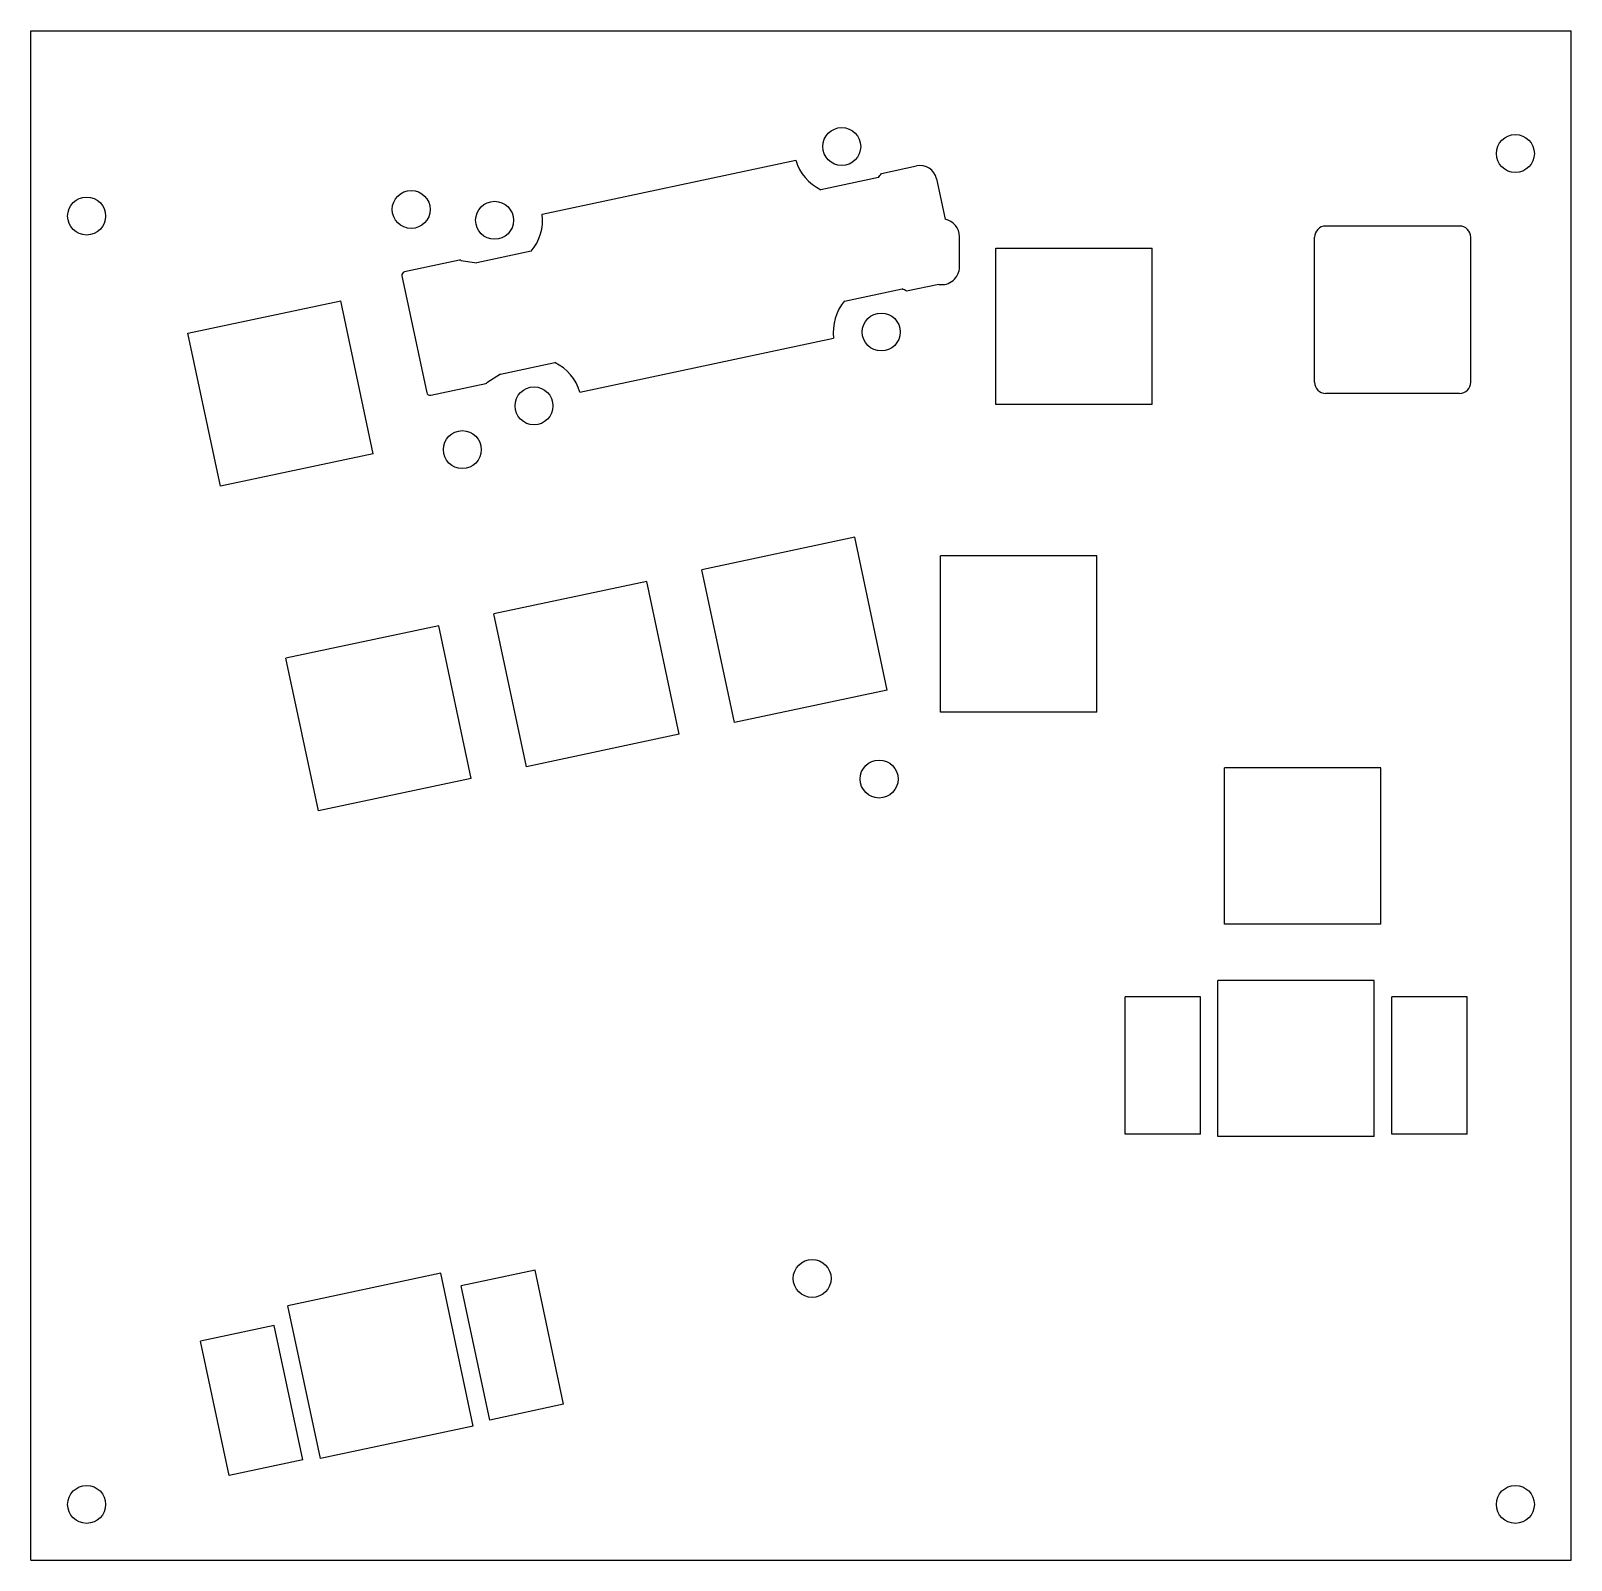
# Model space of a CAD drawing. Header units: millimetres. Extents: x 12 to 150, y -83 to 54.
import ezdxf

# ---------------------------------------------------------------- set-up
doc = ezdxf.new("R2010")
doc.units = ezdxf.units.MM
doc.layers.add('OUTER_AND_FUNCTIONAL_PORTS', color=7, linetype='CONTINUOUS')
doc.layers.add('THROUGH_CUTS', color=3, linetype='CONTINUOUS')

msp = doc.modelspace()

# ---------------------------------------------------------------- linework, layer by layer
at = {"layer": 'OUTER_AND_FUNCTIONAL_PORTS'}
for p, q in [((12, -83), (12, 54.05)), ((12, 54.05), (150, 54.05)), ((150, -83), (150, 54.05)), ((12, -83), (150, -83))]:
    msp.add_line(p, q, dxfattribs=at)
at = {"layer": 'THROUGH_CUTS'}
for p, q in [((57.81, 37.62), (80.53, 42.45)), ((88.21, 41.27), (91.36, 41.94)), ((87.93, 40.91), (82.78, 39.81)), ((93.14, 40.79), (93.91, 37.17)), ((140, 36.55), (128, 36.55)), ((95.2, 32.9), (95.2, 35.6)), ((98.45, 20.57), (98.45, 34.57)), ((98.45, 34.57), (112.45, 34.57)), ((112.45, 20.57), (112.45, 34.57)), ((127, 22.55), (127, 35.55)), ((141, 22.55), (141, 35.55)), ((50.42, 33.5), (45.48, 32.45)), ((50.52, 33.5), (50.53, 33.48)), ((50.53, 33.48), (51.95, 33.26)), ((56.83, 34.29), (51.95, 33.26)), ((45.25, 32.09), (47.48, 21.62)), ((84.9, 29.83), (90.05, 30.93)), ((93.34, 31.32), (90.46, 30.71)), ((26.08, 26.94), (39.77, 29.85)), ((42.68, 16.15), (39.77, 29.85)), ((28.99, 13.24), (26.08, 26.94)), ((61.2, 21.68), (83.92, 26.51)), ((54.07, 23.28), (58.95, 24.32)), ((47.83, 21.39), (52.77, 22.44)), ((54.07, 23.28), (52.86, 22.5)), ((52.86, 22.5), (52.87, 22.48)), ((140, 21.55), (128, 21.55)), ((112.45, 20.57), (98.45, 20.57)), ((42.68, 16.15), (28.99, 13.24)), ((85.81, 8.66), (72.12, 5.75)), ((88.72, -5.03), (85.81, 8.66)), ((93.5, -7), (93.5, 7)), ((107.5, 7), (93.5, 7)), ((107.5, -7), (107.5, 7)), ((75.03, -7.94), (72.12, 5.75)), ((67.18, 4.7), (53.49, 1.79)), ((70.09, -8.99), (67.18, 4.7)), ((56.4, -11.9), (53.49, 1.79)), ((48.55, 0.74), (34.85, -2.17)), ((51.46, -12.95), (48.55, 0.74)), ((37.76, -15.86), (34.85, -2.17)), ((88.72, -5.03), (75.03, -7.94)), ((107.5, -7), (93.5, -7)), ((70.09, -8.99), (56.4, -11.9)), ((118.95, -26.01), (118.95, -12.01)), ((132.95, -12.01), (118.95, -12.01)), ((132.95, -26.01), (132.95, -12.01)), ((51.46, -12.95), (37.76, -15.86)), ((132.95, -26.01), (118.95, -26.01)), ((118.35, -45.04), (118.35, -31.04)), ((132.35, -31.04), (118.35, -31.04)), ((132.35, -45.04), (132.35, -31.04)), ((110.04, -44.81), (110.04, -32.51)), ((116.79, -32.51), (110.04, -32.51)), ((116.79, -44.81), (116.79, -32.51)), ((133.92, -44.81), (133.92, -32.51)), ((140.67, -32.51), (133.92, -32.51)), ((140.67, -44.81), (140.67, -32.51)), ((116.79, -44.81), (110.04, -44.81)), ((132.35, -45.04), (118.35, -45.04)), ((140.67, -44.81), (133.92, -44.81)), ((48.73, -57.29), (35.04, -60.2)), ((51.64, -70.99), (48.73, -57.29)), ((57.17, -57), (50.56, -58.41)), ((59.72, -69.03), (57.17, -57)), ((53.12, -70.44), (50.56, -58.41)), ((37.95, -73.9), (35.04, -60.2)), ((33.81, -61.97), (27.21, -63.37)), ((36.37, -74), (33.81, -61.97)), ((29.77, -75.4), (27.21, -63.37)), ((59.72, -69.03), (53.12, -70.44)), ((51.64, -70.99), (37.95, -73.9)), ((36.37, -74), (29.77, -75.4))]:
    msp.add_line(p, q, dxfattribs=at)
for centre in [(84.65, 43.68), (145, 43.05), (17, 37.45), (46.08, 38.04), (53.55, 37.07), (88.19, 27.06), (57.08, 20.44), (50.66, 16.52), (88, -13), (82, -57.75), (17, -78), (145, -78)]:
    msp.add_circle(centre, 1.7, dxfattribs=at)
for centre, radius, start, end in [((84.65, 43.68), 4.3, -163.3312, -115.7492), ((91.67, 40.47), 1.5, 12, 102), ((84.65, 43.68), 4.3, -40.2508, -34.1313), ((53.55, 37.07), 4.3, -40.2508, 7.3312), ((93.6, 35.6), 1.6, 0, 78.9102), ((128, 35.55), 1, 90, 180), ((140, 35.55), 1, 0, 90), ((50.48, 33.2), 0.3, 82.5288, 102), ((45.54, 32.15), 0.3, 102, 192), ((93.6, 32.9), 1.6, 260.6764, 360), ((88.19, 27.06), 4.3, 58.1313, 64.2508), ((88.19, 27.06), 4.3, 139.7492, 187.3312), ((57.08, 20.44), 4.3, 16.6688, 64.2508), ((52.71, 22.74), 0.3, 282, 301.4712), ((128, 22.55), 1, -180, -90), ((140, 22.55), 1, 270, 360), ((47.77, 21.69), 0.3, -168, -78)]:
    msp.add_arc(centre, radius, start, end, dxfattribs=at)

doc.saveas('drawing.dxf')
